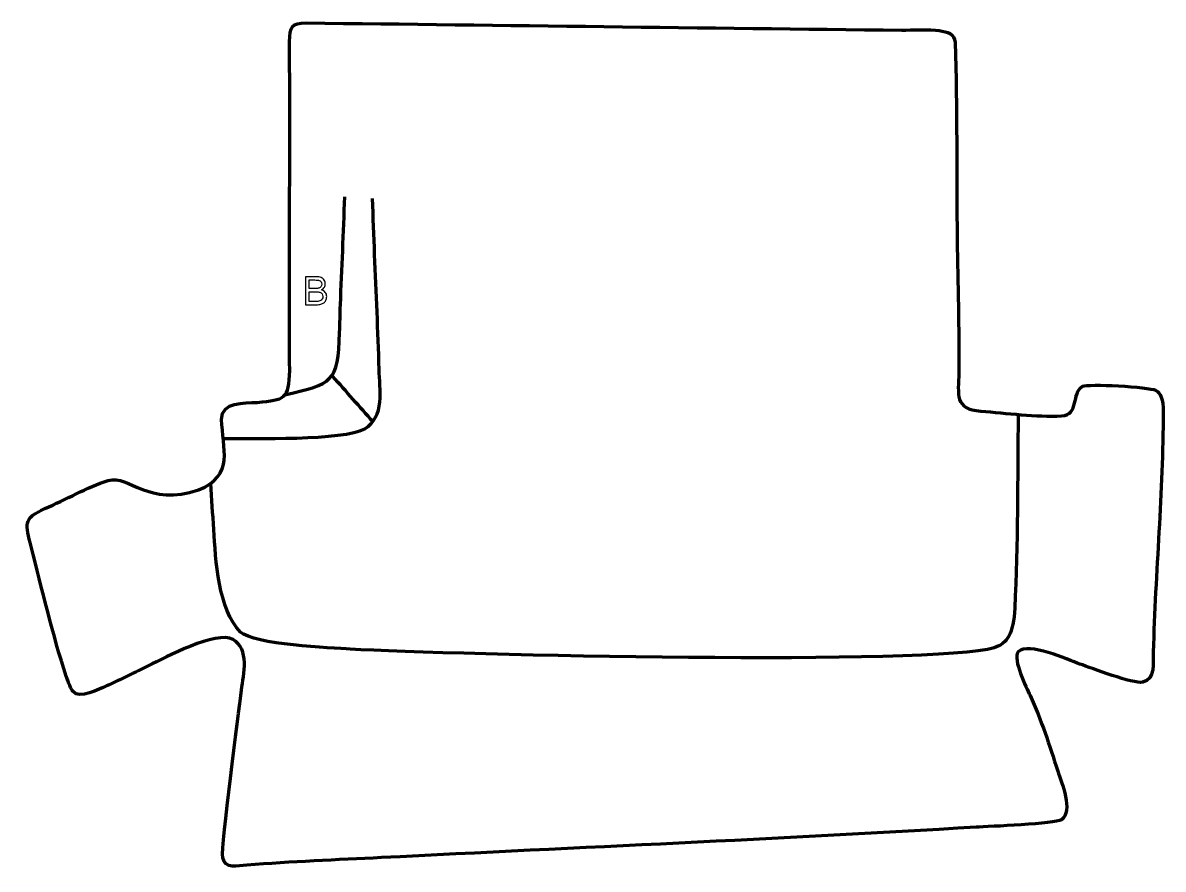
# Model space of a CAD drawing. Header units: millimetres. Extents: x 867 to 1607, y 101 to 650.
import ezdxf

# ---------------------------------------------------------------- set-up
doc = ezdxf.new("R2010")
doc.units = ezdxf.units.MM
doc.header["$MEASUREMENT"] = 0
doc.layers.add('layer 2', color=7, linetype='Continuous')
doc.layers.add('layer 3', color=7, linetype='Continuous')

msp = doc.modelspace()

# ---------------------------------------------------------------- linework, layer by layer
at = {"layer": 'layer 2', "color": 142, "lineweight": 158}
for points, knots in [([(996.7795, 380.4577), (1015.4188, 380.7428), (1075.0571, 379.0193), (1088.6249, 386.8507), (1088.6249, 386.8507), (1101.8811, 394.5023), (1098.3696, 412.3501), (1098.0194, 425.4128), (1098.0194, 425.4128), (1097.353, 450.2691), (1096.0389, 475.1202), (1095.0862, 499.9688), (1095.0862, 499.9688), (1094.6363, 512.1166), (1094.1823, 524.2645), (1093.7189, 536.4118)], [0, 0, 0, 0, 0.2, 0.2, 0.2, 0.2, 0.4, 0.4, 0.4, 0.4, 0.6, 0.6, 0.6, 0.6, 1, 1, 1, 1]), ([(1036.8456, 408.8231), (1068.1421, 416.3687), (1071.0936, 416.4608), (1072.3705, 449.3872), (1072.3705, 449.3872), (1072.6036, 455.3972), (1072.6167, 461.406), (1072.8491, 467.4113), (1072.8491, 467.4113), (1073.883, 490.7611), (1074.807, 514.1156), (1075.7273, 537.4701)], [0, 0, 0, 0, 0.25, 0.25, 0.25, 0.25, 0.5, 0.5, 0.5, 0.5, 1, 1, 1, 1]), ([(1513.1197, 396.0907), (1512.5314, 354.2996), (1512.9463, 312.1524), (1510.8242, 270.4302), (1510.8242, 270.4302), (1509.9752, 253.7374), (1505.8634, 247.2085), (1497.4448, 244.6341), (1497.4448, 244.6341), (1458.6909, 232.7834), (1146.2392, 240.0552), (1079.2375, 243.7279), (1079.2375, 243.7279), (1067.5841, 244.3667), (1016.1044, 246.7283), (1008.0201, 254.8529), (1008.0201, 254.8529), (993.4216, 269.5238), (991.8464, 301.6858), (990.6366, 321.4472), (990.6366, 321.4472), (989.9445, 331.3952), (989.2911, 341.346), (988.6128, 351.295)], [0, 0, 0, 0, 0.14285714, 0.14285714, 0.14285714, 0.14285714, 0.28571429, 0.28571429, 0.28571429, 0.28571429, 0.42857143, 0.42857143, 0.42857143, 0.42857143, 0.57142857, 0.57142857, 0.57142857, 0.57142857, 0.71428571, 0.71428571, 0.71428571, 0.71428571, 1, 1, 1, 1])]:
    msp.add_open_spline(points, degree=3, knots=knots, dxfattribs=at)
at = {"layer": 'layer 2', "color": 142}
for points, knots in [([(1050.2038, 467.39), (1050.2038, 467.39), (1050.2038, 485.5764), (1050.2038, 485.5764), (1050.2038, 485.5764), (1050.2038, 485.5764), (1057.0279, 485.5764), (1057.0279, 485.5764), (1057.0279, 485.5764), (1058.4165, 485.5764), (1059.5298, 485.3944), (1060.3723, 485.0261), (1060.3723, 485.0261), (1061.2105, 484.6578), (1061.8666, 484.0905), (1062.3408, 483.3243), (1062.3408, 483.3243), (1062.8191, 482.5623), (1063.0562, 481.7622), (1063.0562, 480.924), (1063.0562, 480.924), (1063.0562, 480.1493), (1062.8445, 479.4169), (1062.4254, 478.7311), (1062.4254, 478.7311), (1062.0063, 478.0453), (1061.3713, 477.4907), (1060.5204, 477.0674), (1060.5204, 477.0674), (1061.6211, 476.7457), (1062.4678, 476.1953), (1063.0562, 475.4164), (1063.0562, 475.4164), (1063.6489, 474.6417), (1063.9452, 473.7231), (1063.9452, 472.6647), (1063.9452, 472.6647), (1063.9452, 471.8096), (1063.7632, 471.018), (1063.4033, 470.2856), (1063.4033, 470.2856), (1063.0435, 469.5532), (1062.599, 468.9902), (1062.0698, 468.5923), (1062.0698, 468.5923), (1061.5407, 468.1986), (1060.876, 467.898), (1060.0802, 467.6948), (1060.0802, 467.6948), (1059.2801, 467.4916), (1058.3022, 467.39), (1057.1422, 467.39), (1057.1422, 467.39), (1057.1422, 467.39), (1050.2038, 467.39), (1050.2038, 467.39)], [0, 0, 0, 0, 0.06666667, 0.06666667, 0.06666667, 0.06666667, 0.13333333, 0.13333333, 0.13333333, 0.13333333, 0.2, 0.2, 0.2, 0.2, 0.26666667, 0.26666667, 0.26666667, 0.26666667, 0.33333333, 0.33333333, 0.33333333, 0.33333333, 0.4, 0.4, 0.4, 0.4, 0.46666667, 0.46666667, 0.46666667, 0.46666667, 0.53333333, 0.53333333, 0.53333333, 0.53333333, 0.6, 0.6, 0.6, 0.6, 0.66666667, 0.66666667, 0.66666667, 0.66666667, 0.73333333, 0.73333333, 0.73333333, 0.73333333, 0.8, 0.8, 0.8, 0.8, 0.86666667, 0.86666667, 0.86666667, 0.86666667, 1, 1, 1, 1]), ([(1052.6168, 477.931), (1052.6168, 477.931), (1056.5496, 477.931), (1056.5496, 477.931), (1056.5496, 477.931), (1057.6164, 477.931), (1058.3826, 478.003), (1058.844, 478.1427), (1058.844, 478.1427), (1059.4579, 478.3247), (1059.9193, 478.6295), (1060.2283, 479.0528), (1060.2283, 479.0528), (1060.5374, 479.4762), (1060.694, 480.0053), (1060.694, 480.6446), (1060.694, 480.6446), (1060.694, 481.2499), (1060.5501, 481.7833), (1060.258, 482.2405), (1060.258, 482.2405), (1059.9701, 482.702), (1059.5552, 483.0195), (1059.0176, 483.1888), (1059.0176, 483.1888), (1058.48, 483.3581), (1057.5571, 483.4428), (1056.2532, 483.4428), (1056.2532, 483.4428), (1056.2532, 483.4428), (1052.6168, 483.4428), (1052.6168, 483.4428), (1052.6168, 483.4428), (1052.6168, 483.4428), (1052.6168, 477.931), (1052.6168, 477.931)], [0, 0, 0, 0, 0.1, 0.1, 0.1, 0.1, 0.2, 0.2, 0.2, 0.2, 0.3, 0.3, 0.3, 0.3, 0.4, 0.4, 0.4, 0.4, 0.5, 0.5, 0.5, 0.5, 0.6, 0.6, 0.6, 0.6, 0.7, 0.7, 0.7, 0.7, 0.8, 0.8, 0.8, 0.8, 1, 1, 1, 1]), ([(1052.6168, 469.5236), (1052.6168, 469.5236), (1057.1465, 469.5236), (1057.1465, 469.5236), (1057.1465, 469.5236), (1057.9254, 469.5236), (1058.4715, 469.5532), (1058.789, 469.6125), (1058.789, 469.6125), (1059.3393, 469.7099), (1059.805, 469.875), (1060.1775, 470.1078), (1060.1775, 470.1078), (1060.5501, 470.3406), (1060.8549, 470.6793), (1061.0962, 471.1238), (1061.0962, 471.1238), (1061.3375, 471.5683), (1061.456, 472.0805), (1061.456, 472.6605), (1061.456, 472.6605), (1061.456, 473.3421), (1061.2824, 473.9305), (1060.9311, 474.4343), (1060.9311, 474.4343), (1060.5839, 474.938), (1060.1013, 475.2894), (1059.4833, 475.4926), (1059.4833, 475.4926), (1058.8694, 475.6958), (1057.9804, 475.7974), (1056.8247, 475.7974), (1056.8247, 475.7974), (1056.8247, 475.7974), (1052.6168, 475.7974), (1052.6168, 475.7974), (1052.6168, 475.7974), (1052.6168, 475.7974), (1052.6168, 469.5236), (1052.6168, 469.5236)], [0, 0, 0, 0, 0.09090909, 0.09090909, 0.09090909, 0.09090909, 0.18181818, 0.18181818, 0.18181818, 0.18181818, 0.27272727, 0.27272727, 0.27272727, 0.27272727, 0.36363636, 0.36363636, 0.36363636, 0.36363636, 0.45454545, 0.45454545, 0.45454545, 0.45454545, 0.54545455, 0.54545455, 0.54545455, 0.54545455, 0.63636364, 0.63636364, 0.63636364, 0.63636364, 0.72727273, 0.72727273, 0.72727273, 0.72727273, 0.81818182, 0.81818182, 0.81818182, 0.81818182, 1, 1, 1, 1])]:
    msp.add_open_spline(points, degree=3, knots=knots, dxfattribs=at)
at = {"layer": 'layer 2', "color": 142, "lineweight": 158}
msp.add_open_spline([(1094.1156, 391.2877), (1085.3844, 401.1214), (1076.6532, 410.955), (1067.922, 420.7887)], degree=3, dxfattribs=at)
at = {"layer": 'layer 3', "color": 242, "lineweight": 158}
msp.add_open_spline([(1520.7832, 213.7186), (1518.515, 218.7395), (1509.2171, 237.172), (1512.9869, 241.9413), (1512.9869, 241.9413), (1519.97, 248.6853), (1544.8493, 236.9353), (1553.2041, 234.0622), (1553.2041, 234.0622), (1560.7229, 231.4461), (1587.7828, 220.9578), (1593.9426, 222.2805), (1593.9426, 222.2805), (1602.332, 224.082), (1600.6295, 235.0635), (1600.7982, 241.8352), (1600.7982, 241.8352), (1602.0817, 293.3658), (1607.1776, 346.5673), (1607.2309, 397.6661), (1607.2309, 397.6661), (1607.2399, 406.3077), (1605.6354, 410.0728), (1602.3157, 411.7917), (1602.3157, 411.7917), (1597.7834, 414.1383), (1558.4312, 416.1308), (1554.7329, 414.4268), (1554.7329, 414.4268), (1547.6097, 409.8007), (1552.901, 396.0337), (1541.2762, 395.1238), (1541.2762, 395.1238), (1524.6782, 394.4063), (1505.5575, 396.9368), (1488.7746, 398.2851), (1488.7746, 398.2851), (1471.451, 399.6768), (1474.2728, 408.7521), (1474.4702, 423.4598), (1474.4702, 423.4598), (1474.8527, 451.957), (1473.7775, 480.9289), (1473.4361, 509.4776), (1473.4361, 509.4776), (1473.0325, 552.1152), (1473.5185, 595.041), (1472.0235, 637.6338), (1472.0235, 637.6338), (1471.8203, 643.4239), (1467.0287, 644.6648), (1461.7835, 645.3714), (1461.7835, 645.3714), (1455.6484, 646.1979), (1444.1931, 645.6682), (1437.4113, 645.7335), (1437.4113, 645.7335), (1308.5003, 646.9807), (1179.5962, 648.997), (1050.6988, 650.3287), (1050.6988, 650.3287), (1040.9085, 650.4298), (1040.0496, 647.9979), (1039.8927, 638.097), (1039.8927, 638.097), (1039.7088, 626.4926), (1040.0329, 614.271), (1040.0077, 602.5495), (1040.0077, 602.5495), (1039.8845, 543.2731), (1039.7782, 483.9933), (1039.9088, 424.7169), (1039.9088, 424.7169), (1039.453, 405.9275), (1036.9962, 405.692), (1018.7745, 403.9662), (1018.7745, 403.9662), (1010.1518, 403.3307), (995.7824, 404.7367), (995.6916, 392.8439), (995.6916, 392.8439), (996.2899, 374.0472), (1004.3485, 356.4901), (980.7795, 347.1306), (980.7795, 347.1306), (948.019, 335.8575), (935.9704, 357.1896), (921.9644, 353.293), (921.9644, 353.293), (908.0538, 348.6196), (894.5204, 340.8443), (880.8717, 334.9792), (880.8717, 334.9792), (866.5812, 328.8384), (868.3277, 324.3117), (871.9506, 310.3671), (871.9506, 310.3671), (878.924, 283.5271), (886.1465, 252.3226), (894.8127, 226.2075), (894.8127, 226.2075), (896.3693, 221.5167), (897.8967, 217.7485), (899.1967, 216.1318), (899.1967, 216.1318), (903.3466, 210.9714), (916.1313, 217.7808), (920.9614, 219.878), (920.9614, 219.878), (930.428, 223.9883), (939.2086, 228.6415), (948.439, 233.1074), (948.439, 233.1074), (958.9975, 238.1746), (992.5187, 256.0635), (1003.1, 250.0612), (1003.1, 250.0612), (1014.0905, 243.8267), (1009.8898, 227.4168), (1008.6735, 217.2767), (1008.6735, 217.2767), (1006.8282, 201.9981), (995.1609, 116.2494), (996.476, 108.2582), (996.476, 108.2582), (997.6954, 100.8479), (1006.1853, 102.9299), (1012.0571, 103.4202), (1012.0571, 103.4202), (1040.7906, 105.7849), (1070.754, 106.8873), (1099.5934, 108.3526), (1099.5934, 108.3526), (1228.2624, 114.8905), (1357.2869, 120.3552), (1485.8552, 128.1119), (1485.8552, 128.1119), (1493.9397, 128.5654), (1537.298, 130.2367), (1541.1233, 132.9258), (1541.1233, 132.9258), (1549.119, 138.5466), (1541.2178, 157.2133), (1538.7669, 164.4867), (1538.7669, 164.4867), (1533.3556, 181.6801), (1528.1436, 197.1924), (1520.7832, 213.7186)], degree=3, knots=[0, 0, 0, 0, 0.02631579, 0.02631579, 0.02631579, 0.02631579, 0.05263158, 0.05263158, 0.05263158, 0.05263158, 0.07894737, 0.07894737, 0.07894737, 0.07894737, 0.10526316, 0.10526316, 0.10526316, 0.10526316, 0.13157895, 0.13157895, 0.13157895, 0.13157895, 0.15789474, 0.15789474, 0.15789474, 0.15789474, 0.18421053, 0.18421053, 0.18421053, 0.18421053, 0.21052632, 0.21052632, 0.21052632, 0.21052632, 0.23684211, 0.23684211, 0.23684211, 0.23684211, 0.26315789, 0.26315789, 0.26315789, 0.26315789, 0.28947368, 0.28947368, 0.28947368, 0.28947368, 0.31578947, 0.31578947, 0.31578947, 0.31578947, 0.34210526, 0.34210526, 0.34210526, 0.34210526, 0.36842105, 0.36842105, 0.36842105, 0.36842105, 0.39473684, 0.39473684, 0.39473684, 0.39473684, 0.42105263, 0.42105263, 0.42105263, 0.42105263, 0.44736842, 0.44736842, 0.44736842, 0.44736842, 0.47368421, 0.47368421, 0.47368421, 0.47368421, 0.5, 0.5, 0.5, 0.5, 0.52631579, 0.52631579, 0.52631579, 0.52631579, 0.55263158, 0.55263158, 0.55263158, 0.55263158, 0.57894737, 0.57894737, 0.57894737, 0.57894737, 0.60526316, 0.60526316, 0.60526316, 0.60526316, 0.63157895, 0.63157895, 0.63157895, 0.63157895, 0.65789474, 0.65789474, 0.65789474, 0.65789474, 0.68421053, 0.68421053, 0.68421053, 0.68421053, 0.71052632, 0.71052632, 0.71052632, 0.71052632, 0.73684211, 0.73684211, 0.73684211, 0.73684211, 0.76315789, 0.76315789, 0.76315789, 0.76315789, 0.78947368, 0.78947368, 0.78947368, 0.78947368, 0.81578947, 0.81578947, 0.81578947, 0.81578947, 0.84210526, 0.84210526, 0.84210526, 0.84210526, 0.86842105, 0.86842105, 0.86842105, 0.86842105, 0.89473684, 0.89473684, 0.89473684, 0.89473684, 0.92105263, 0.92105263, 0.92105263, 0.92105263, 0.94736842, 0.94736842, 0.94736842, 0.94736842, 1, 1, 1, 1], dxfattribs=at)

doc.saveas('drawing.dxf')
